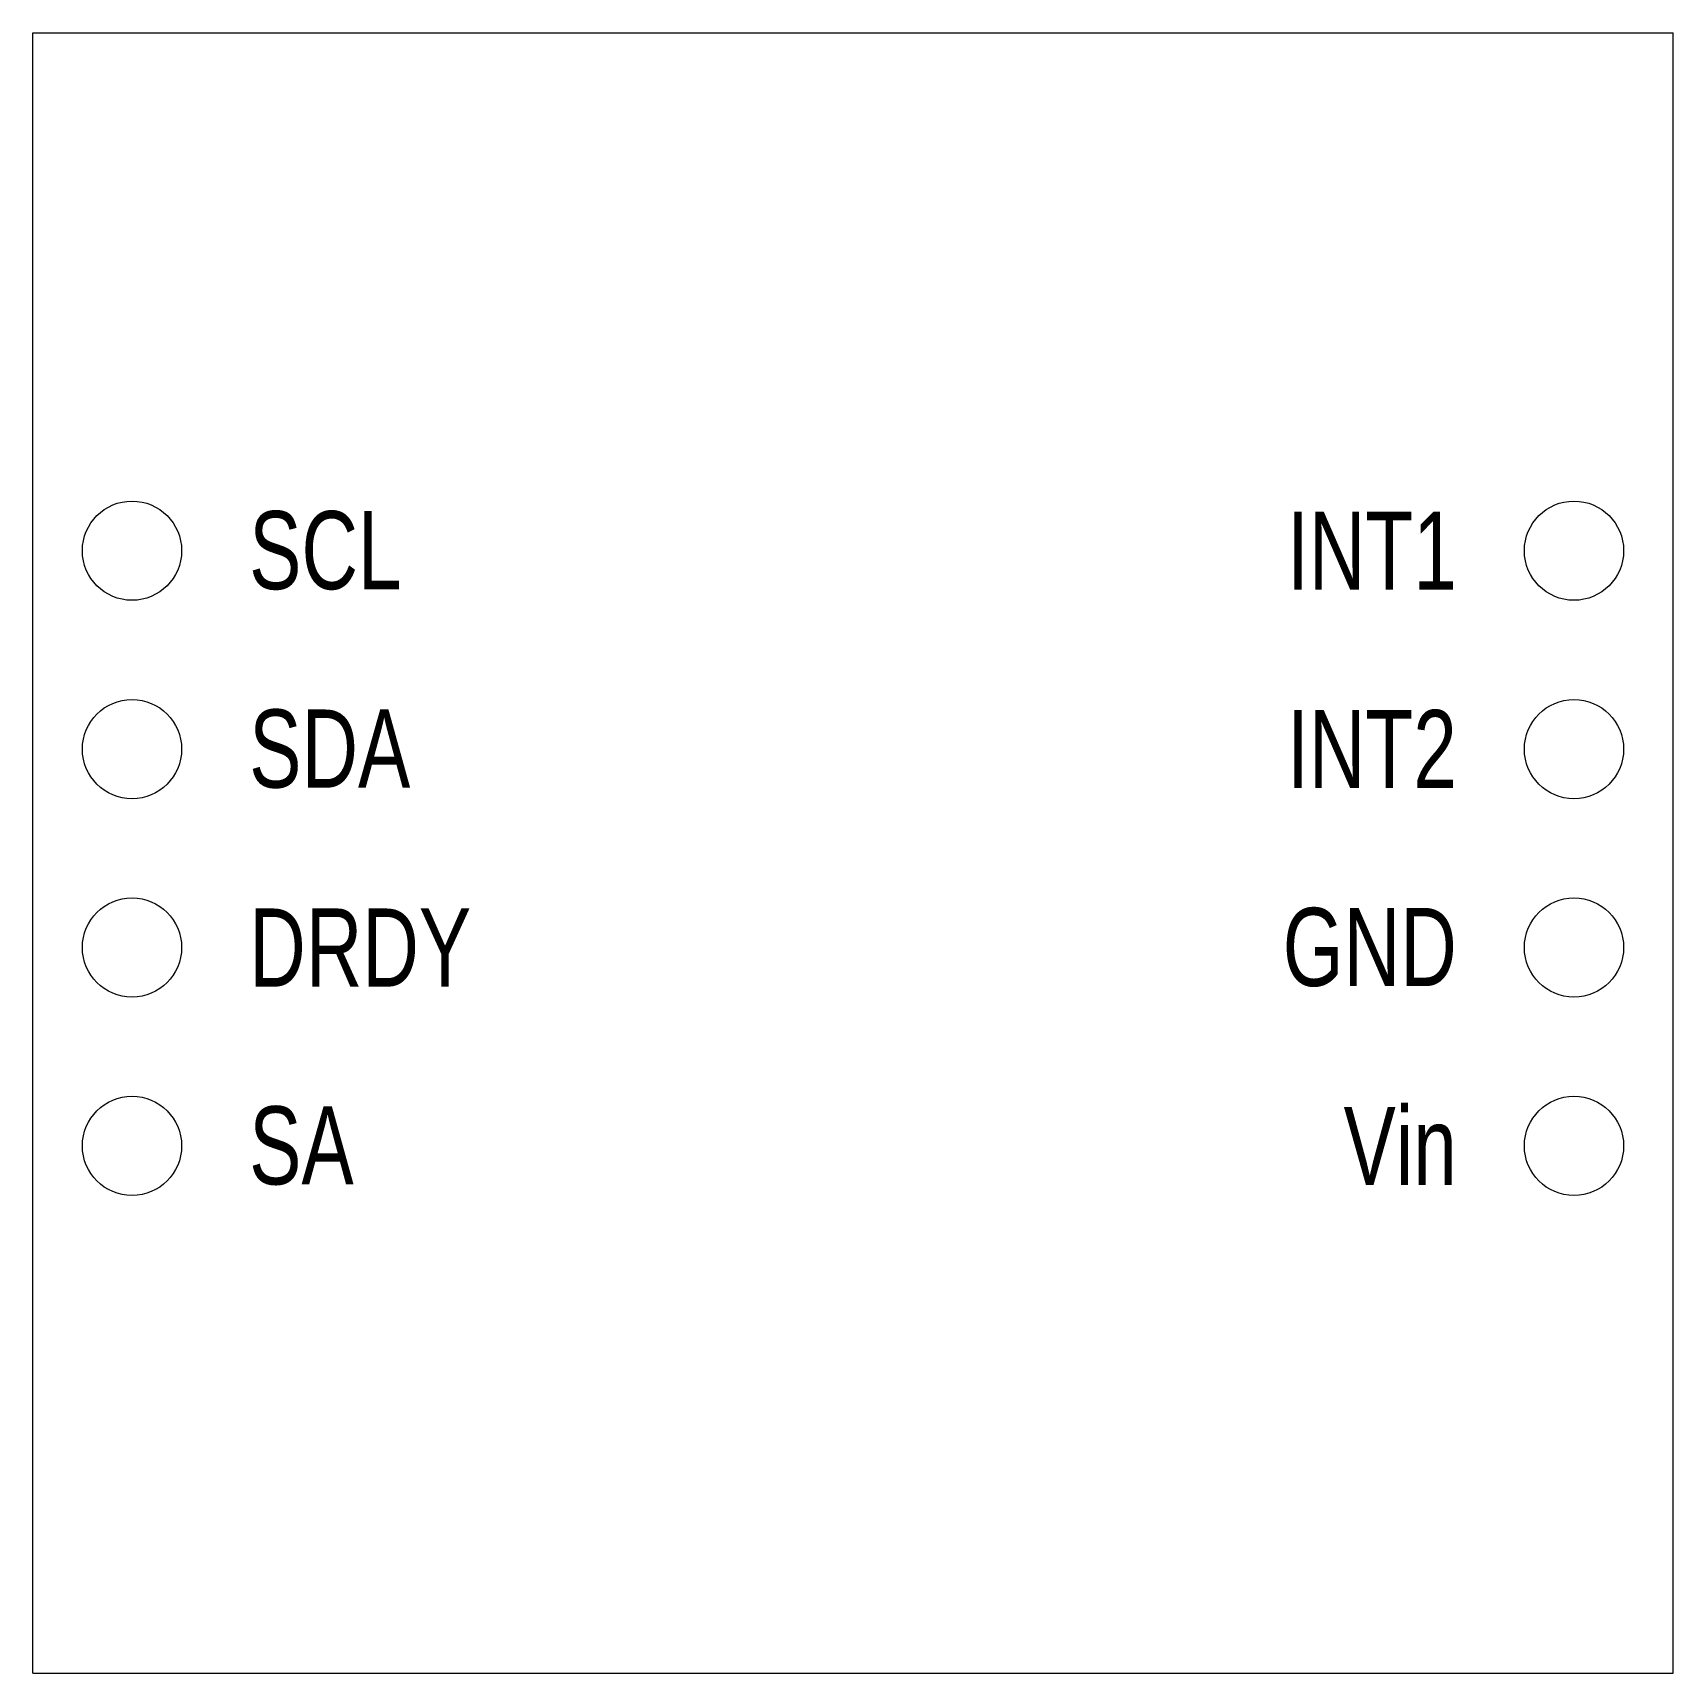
# Model space of a CAD drawing. Header units: millimetres. Extents: x 0 to 21, y 0 to 21.
import ezdxf

# ---------------------------------------------------------------- set-up
doc = ezdxf.new("R2010")
doc.units = ezdxf.units.MM
doc.layers.add('SF-LSM303DLH_Board', color=2, linetype='CONTINUOUS', lineweight=0)
doc.layers.add('SF-LSM303DLH_Pins', color=4, linetype='CONTINUOUS', lineweight=0)
doc.styles.get("Standard").update_dxf_attribs({"font": 'txt', "width": 0.75})

msp = doc.modelspace()

# ---------------------------------------------------------------- linework, layer by layer
at = {"layer": 'SF-LSM303DLH_Board'}
for p, q in [((0, 0), (0, 21)), ((0, 21), (21, 21)), ((21, 0), (21, 21)), ((0, 0), (21, 0))]:
    msp.add_line(p, q, dxfattribs=at)
at = {"layer": 'SF-LSM303DLH_Pins'}
for centre in [(1.27, 14.37), (19.73, 14.37), (1.27, 11.83), (19.73, 11.83), (1.27, 9.29), (19.73, 9.29), (1.27, 6.75), (19.73, 6.75)]:
    msp.add_circle(centre, 0.635, dxfattribs=at)

# ---------------------------------------------------------------- texts
at = {"layer": 'SF-LSM303DLH_Pins', "char_height": 1, "width": 100}
for s, insert, attachment_point in [('SCL', (2.77, 14.37), 4), ('INT1', (18.23, 14.37), 6), ('SDA', (2.77, 11.83), 4), ('INT2', (18.23, 11.83), 6), ('DRDY', (2.77, 9.29), 4), ('GND', (18.23, 9.29), 6), ('SA', (2.77, 6.75), 4), ('Vin', (18.23, 6.75), 6)]:
    msp.add_mtext(s, dxfattribs=dict(at, insert=insert, attachment_point=attachment_point))

doc.saveas('drawing.dxf')
